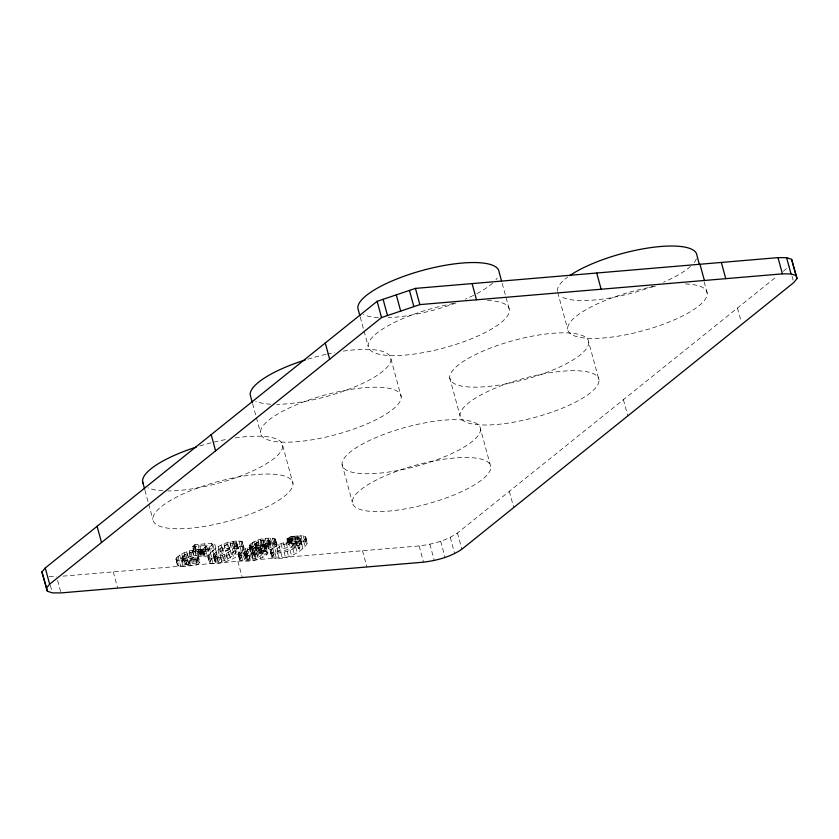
<?xml version="1.0" encoding="UTF-8"?>
<svg xmlns="http://www.w3.org/2000/svg" width="839" height="839" viewBox="0 0 839 839"><rect width="100%" height="100%" fill="white"/><g stroke="black" fill="none" stroke-linecap="round" stroke-linejoin="round"><path stroke-width="0.63" stroke-dasharray="4.2 3.15" d="M301.977 544.868L299.984 538.051L295.024 537.652L286.676 539.131L288.144 544.542L296.492 543.064L301.453 543.462L301.977 544.868L301.4 545.906L298.579 548.633L296.87 542.361C287.85 540.096 275.58 543.861 270.242 551.59L272.056 557.704C284.778 560.567 299.68 553.887 307.315 543.546L305.753 537.033L303.236 535.743L290.378 536.803L286.676 539.131M177.281 564.962L175.886 558.68C182.231 551.517 192.844 549.398 202.136 549.514L207.296 545.371L208.764 550.783L203.615 554.915C194.312 554.81 183.699 556.918 177.354 564.081L177.281 564.962L179.032 566.168L186.017 566.346L197.092 564.762L199.976 562.445L198.507 557.033L185.461 559.089L182.755 558.879L181.748 557.495C187.223 551.695 196.274 550.678 203.908 551.506L214.427 543.053L215.906 548.454L205.377 556.918C197.742 556.089 188.691 557.106 183.217 562.906L184.223 564.28L186.929 564.5L199.976 562.445M207.768 556.991C214.165 546.084 229.571 539.372 242.125 541.543C250.683 555.649 219.797 565.989 209.802 563.221L207.768 556.991L208.334 557.809C220.888 559.991 236.262 553.258 242.681 542.361M209.236 562.403C215.633 551.496 231.04 544.773 243.593 546.944L244.149 547.762M254.731 544.521C258.276 547.364 266.498 544.679 269.78 541.103C266.309 538.177 258.003 540.945 254.731 544.521C253.242 555.418 266.393 550.615 270.861 547.049C270.63 542.55 258.234 546.955 256.199 549.933M243.834 553.132L244.076 553.53C249.802 554.652 257.709 553.205 261.149 548.182L260.908 547.773C255.192 546.661 247.285 548.098 243.834 553.132L245.544 558.942C251.27 560.053 259.178 558.617 262.617 553.583L261.149 548.182M262.617 553.583L262.376 553.184C256.671 552.072 248.711 553.499 245.303 558.543L245.544 558.942M271.71 556.991C276.954 549.482 290.042 544.784 298.558 548.161L298.579 548.633M249.55 545.413L250.882 546.546L253.189 546.829L254.657 552.23L251.176 551.286L249.55 545.413C255.413 538.827 267.389 536.708 275.57 539.215L277.038 544.626L276.608 546.084L272.193 549.031L263.771 551.464L262.303 546.053L272.035 542.98L275.14 540.683L275.57 539.215M277.038 544.626C268.858 542.12 256.891 544.228 251.018 550.824L251.176 551.286M253.189 546.829C247.778 547.909 241.454 549.188 238.003 553.887L239.482 560.033C248.449 562.843 261.579 560.379 267.966 552.995L265.932 545.266M213.274 555.355C218.56 548.412 227.411 542.288 236.504 542.906L238.622 549.409C233.347 556.341 224.495 562.476 215.403 561.857L213.274 555.355L214.826 561.427M214.753 560.767C220.017 553.824 228.9 547.678 237.972 548.307L238.549 548.737M213.358 556.016L213.935 556.446C223.027 557.065 231.879 550.929 237.154 543.997L237.08 543.336M270.242 551.59L270.588 552.293C283.309 555.166 298.212 548.475 305.847 538.145L305.753 537.033M296.87 542.361L297.1 543.232L300.509 539.467M239.482 560.033L239.472 559.288C242.922 554.589 249.246 553.31 254.657 552.23M208.764 550.783L193.987 552.031L192.519 546.619L194.9 544.71L214.427 543.053M193.987 552.031L196.378 550.111L215.906 548.454M175.812 559.561L179.315 561.039L187.537 560.641L195.623 559.351L198.507 557.033M288.144 544.542L290.755 542.445L298.149 541.218L304.704 541.155L307.221 542.445M63.03 576.141L419.154 545.937C432.588 544.249 446.17 540.715 457.475 532.985L777.145 276.167M783.238 271.27L789.342 266.372M238.014 554.621C246.981 557.432 260.111 554.978 266.498 547.584L265.019 546.325L262.303 546.053M192.519 546.619L207.296 545.371M49.218 576.666L56.591 576.687M263.771 551.464L266.487 551.726L267.966 552.995M792.058 276.346L793.075 280.09M737.491 308.028L741.215 321.757M704.131 281.904L707.214 293.251M623.408 399.679L627.813 415.903M588.726 342.176A71.829 20.283 -15.2 0 1 486.033 386.664A71.829 20.283 -15.2 0 1 482.907 351.153A71.829 20.283 -15.2 0 1 588.726 342.176L599.004 380.036A71.829 20.283 -15.2 0 1 496.321 424.513A71.829 20.283 -15.2 0 1 493.196 389.013A71.829 20.283 -15.2 0 1 599.004 380.036M557.715 292.444L567.657 329.035M502.204 283.393L509.399 309.895M509.325 491.329L513.741 507.553M480.516 428.96A71.535 20.199 -15.2 0 1 378.242 473.259A71.535 20.199 -15.2 0 1 375.138 437.895A71.535 20.199 -15.2 0 1 480.516 428.96L490.794 466.809A71.535 20.199 -15.2 0 1 388.53 511.108A71.535 20.199 -15.2 0 1 385.416 475.755A71.535 20.199 -15.2 0 1 490.794 466.809M449.725 377.823L460.013 415.672M457.475 532.985L461.88 549.209M450.27 537.369L454.675 553.593M440.664 541.27L445.069 557.495M390.911 358.819L401.189 396.669A72.71 20.524 -15.2 0 1 297.258 441.692A72.71 20.524 -15.2 0 1 294.09 405.751A72.71 20.524 -15.2 0 1 401.189 396.669M429.872 544.259L434.287 560.483M360.256 317.09L363.686 329.706M364.032 330.965L368.143 346.108M419.154 545.937L423.559 562.161M342.081 464.449L352.37 502.309M362.5 550.741L366.905 566.965M282.701 445.593L292.979 483.442A72.416 20.451 -15.2 0 1 189.467 528.287A72.416 20.451 -15.2 0 1 186.31 492.493A72.416 20.451 -15.2 0 1 292.979 483.442M305.847 538.145L307.315 543.546M304.882 536.236L306.35 541.637M305.155 539.54L306.623 544.951M303.236 535.743L304.704 541.155M303.687 541.228L305.155 546.64M300.834 535.576L302.302 540.987M300.519 538.648L301.988 544.05M299.984 538.051L302.889 548.622M299.932 540.494L301.4 545.906M298.883 537.694L300.352 543.106M297.646 535.722L299.124 541.124M298.799 541.753L300.268 547.164M297.226 537.558L298.705 542.969M296.681 535.806L298.149 541.218M298.6 545.34L300.068 550.751M295.685 535.922L297.153 541.333M296.44 542.036L297.918 547.447M294.657 536.058L296.125 541.47M295.024 537.652L296.492 543.064M295.821 541.784L297.289 547.196M293.608 536.215L295.496 543.158M295.013 541.616L296.482 547.028M295.768 547.196L297.237 552.607M292.538 536.394L295.496 546.944M291.972 538.03L294.342 546.944M291.458 536.593L292.926 541.994M290.934 538.198L292.402 543.609M290.378 536.803L291.846 542.214M291.542 541.616L293.01 547.018M292.916 548.79L294.384 554.191M289.875 538.397L291.343 543.808M289.287 537.033L290.755 542.445M252.612 403.716L256.042 416.343M256.388 417.602L260.499 432.746M288.878 537.359L290.346 542.77M288.815 538.617L290.284 544.029M287.976 538.082L289.445 543.494M288.784 541.931L290.263 547.332M287.746 538.869L289.214 544.27M287.074 538.806L288.553 544.217M290.053 550.111L291.521 555.512M286.12 542.403L287.588 547.815M287.116 551.181L288.585 556.593M283.54 543.043L285.008 548.454M284.054 552.031L285.522 557.432M281.034 543.84L282.502 549.251M280.876 552.649L282.355 558.061M278.674 544.773L280.142 550.185M275.612 539.886L277.08 545.287M274.993 538.69L276.471 544.102M275.14 540.683L277.961 551.244M273.933 538.323L275.402 543.735M277.583 553.048L279.051 558.449M274.154 541.616L275.622 547.028M272.402 538.124L273.871 543.536M273.178 542.319L275.968 552.44M275.003 553.184L276.471 558.585M272.035 542.98L273.504 548.391M270.42 538.093L271.888 543.504M272.696 548.339L274.164 553.74M269.864 540.662L272.193 549.031M269.644 540.316L271.249 546.504M272.979 553.1L274.447 558.512M269.12 540.075L270.588 545.486M269.392 541.637L270.861 547.049M271.291 549.608L272.759 555.019M267.966 538.239L269.434 543.641M268.302 539.949L269.77 545.35M268.69 542.267L270.714 549.629M271.511 552.807L272.979 558.218M270.473 550.688L271.941 556.1M270.588 552.293L272.056 557.704M267.19 539.917L268.658 545.329M267.798 542.917L269.267 548.318M267.631 544.773L269.099 550.185M266.802 543.494L268.27 548.905M265.313 538.523L267.242 545.402M265.69 544.018L267.159 549.419M264.222 540.169L265.69 545.581M265.869 546.629L267.746 553.635M264.474 544.469L267.169 554.38M262.764 538.942L264.233 544.354M262.754 540.41L265.627 551.097M263.834 546.126L266.225 555.229M263.173 544.857L264.642 550.269M261.369 540.736L262.838 546.137M260.321 539.477L261.789 544.889M261.789 545.182L263.257 550.583M263.215 550.908L264.684 556.309M261.527 546.535L260.059 541.124L257.73 542.12L259.199 547.521M260.331 545.423L262.376 553.184M261.044 548.685L262.513 554.097M260.321 547.5L261.789 552.901M260.604 549.304L262.88 557.316M257.961 540.138L259.44 545.549M258.811 545.591L260.877 552.744M259.807 550.027L261.275 555.439M258.16 547.301L259.629 552.702M256.713 542.707L260.814 558.229M255.801 540.893L257.269 546.304M255.811 543.357L257.279 548.769M256.252 545.644L258.045 552.796M257.604 551.454L259.073 556.855M255.119 543.987L256.587 549.398M255.423 545.518L256.891 550.929M253.902 541.721L256.356 550.688M257.017 553.646L258.485 559.047M256.304 552.062L257.772 557.474M254.878 547.573L256.346 552.985M252.256 542.623L253.724 548.024M254.867 552.607L256.335 558.019M253.231 547.857L254.699 553.268M254.5 554.359L255.968 559.77M251.889 546.734L253.368 552.135M250.871 543.588L252.35 549M253.347 553.069L254.815 558.48M251.648 548.234L253.116 553.646M250.137 544.27L252.539 552.618M250.148 546.262L251.616 551.663M249.697 544.878L251.165 550.29M251.763 553.446L253.231 558.858M251.585 554.107L250.116 548.696L247.4 549.849L249.907 559.33M251.857 554.946L253.336 560.347M249.068 547.678L250.536 553.079M250.127 553.73L251.595 559.141M247.169 548.213L248.638 553.625M249.099 555.387L250.567 560.798M246.236 550.52L247.704 555.932M245.387 548.821L248.313 559.424M245.208 551.265L246.676 556.677M246.215 555.712L247.683 561.113M245.586 553.971L247.054 559.382M242.125 541.543L243.992 548.884M243.73 549.514L245.869 557.4M244.673 553.813L246.142 559.225M240.835 541.029L242.303 546.441M243.95 552.618L245.418 558.029M241.642 544.899L243.111 550.3M242.23 550.248L243.698 555.659M243.53 555.858L244.998 561.27M238.832 540.83L240.3 546.241M240.038 546.609L241.506 552.02M240.887 551.055L242.356 556.467M241.37 555.827L242.838 561.239M239.692 551.926L241.16 557.327M237.154 543.997L238.622 549.409M236.105 540.935L237.573 546.346M236.504 542.906L237.972 548.307M236.734 544.899L239.178 554.023M239.713 555.607L241.192 561.018M238.559 552.985L240.027 558.386M235.423 542.707L236.892 548.119M238.591 555.208L240.059 560.609M235.811 546.042L237.28 551.454M238.003 553.887L239.472 559.288M233.861 542.749L235.329 548.15M233.032 541.323L234.501 546.734M234.385 547.437L235.853 552.838M234.993 550.657L236.462 556.068M237.867 561.312L242.282 577.536M232.004 543.001L233.473 548.402M232.455 549.063L233.924 554.474M229.991 541.952L231.459 547.364M230.127 543.441L231.595 548.853M232.204 552.471L233.672 557.883M230.306 550.709L231.774 556.121M229.676 549.493L228.208 544.081L224.265 545.958L225.743 551.37M226.981 542.823L228.46 548.234M229.362 554.055L230.83 559.466M228.208 552.156L229.676 557.568M224.013 543.945L225.481 549.346M226.163 553.394L227.631 558.805M226.436 555.408L227.914 560.819M222.22 547.196L223.688 552.607M224.17 554.432L225.639 559.833M221.087 545.298L222.555 550.709M223.468 556.53L224.936 561.931M222.23 555.261L223.698 560.672M220.122 548.643L221.59 554.055M218.234 546.881L219.703 552.293M220.321 555.911L221.79 561.312M220.468 557.4L221.936 562.801M217.962 550.29L219.44 555.701M218.444 556.351L219.912 561.763M215.445 548.696L216.913 554.107M216.043 551.926L217.511 557.327M217.427 558.029L218.895 563.43M216.609 556.603L218.077 562.015M212.791 544.375L214.26 549.776M214.616 553.31L216.084 558.711M211.386 543.305L212.854 548.716M215.025 556.645L216.493 562.046M212.718 550.741L215.162 559.865M213.935 556.446L215.403 561.857M214.354 558.407L215.833 563.818M209.173 547.28L210.641 552.691M210.4 552.744L211.868 558.155M211.627 558.522L213.096 563.923M206.488 546.021L207.957 551.422M208.796 554.453L210.264 559.865M209.624 558.313L211.092 563.724M204.664 543.882L206.142 549.283M207.925 555.869L209.802 563.221M204.989 545.57L206.457 550.971M205.555 550.185L207.023 555.596M204.716 547.437L206.184 552.849M203.908 551.506L205.377 556.918M202.944 548.863L204.412 554.275M203.227 551.391L204.706 556.802M202.136 549.514L203.615 554.915M202.503 551.296L203.971 556.708M201.685 549.472L203.153 554.883M201.224 549.451L203.195 556.645M199.902 546L201.37 551.401M200.741 549.43L202.209 554.841M200.888 551.202L202.356 556.614M200.238 549.43L201.706 554.841M199.724 549.44L201.192 554.852M199.997 551.192L201.465 556.603M197.952 544.448L200.657 554.873M198.644 549.493L200.112 554.904M199.063 551.213L200.542 556.624M198.077 549.545L199.546 554.946M198.088 551.265L199.556 556.677M197.071 551.338L198.539 556.75M194.9 544.71L196.378 550.111M194.533 545.004L196.001 550.415M198.056 557.4L199.525 562.812M194.826 546.43L196.295 551.831M195.12 549.881L196.588 555.282M196.987 557.4L198.455 562.812M193.715 545.665L195.183 551.076M197.06 558.197L198.539 563.598M194.952 551.58L196.42 556.981M192.886 546.325L194.365 551.737M196.074 558.994L197.543 564.395M195.508 557.736L196.976 563.137M195.623 559.351L197.092 564.762M192.918 551.915L194.386 557.327M192.225 550.384L193.694 555.785M194.071 558.029L195.844 565.014M190.956 552.366L192.425 557.767M192.676 558.281L194.554 565.255M189.404 551.055L190.873 556.456M191.313 558.512L193.222 565.486M189.09 552.911L190.558 558.323M189.992 558.701L191.858 565.685M187.338 553.562L190.159 564.269M186.646 551.894L188.114 557.295M188.985 560.473L190.453 565.874M187.422 558.984L188.89 564.385M187.537 560.641L189.006 566.052M185.776 554.275L187.244 559.686M184.066 552.859L185.534 558.271M186.059 560.798L187.527 566.21M184.391 555.061L186.929 564.5M184.549 560.934L186.017 566.346M183.175 555.932L185.377 564.458M181.748 553.929L183.217 559.34M182.252 556.781L184.223 564.28M181.748 557.495L183.468 563.955M181.664 558.092L183.133 563.493M181.643 561.102L183.112 566.503M179.703 555.103L181.172 560.515M177.92 556.372L180.784 566.451M176.589 557.62L179.032 566.168M175.886 558.68L177.847 565.664M144.969 490.354L148.398 502.97M148.744 504.229L152.855 519.372M113.244 571.883L117.649 588.108M57.608 580.431L60.995 592.911M50.361 585.391L51.714 590.383M487.417 300.467A73.003 20.608 -15.2 0 1 470.28 339.229A73.003 20.608 -15.2 0 1 368.573 347.849A73.003 20.608 -15.2 0 1 455.283 303.194M685.494 283.939A72.123 20.367 -15.2 0 1 667.792 322.543A72.123 20.367 -15.2 0 1 567.898 330.293A72.123 20.367 -15.2 0 1 656.255 286.204M497.181 278.045A73.003 20.608 -15.2 0 1 495.964 279.691M492.629 283.121A73.003 20.608 -15.2 0 1 474.58 294.825M473.49 295.37A73.003 20.608 -15.2 0 1 465.383 299.135M455.986 302.921A73.003 20.608 -15.2 0 1 388.205 317.656M378.379 317.614A73.003 20.608 -15.2 0 1 363.402 314.615M343.308 351.122A72.71 20.524 -15.2 0 1 382.29 371.687A72.71 20.524 -15.2 0 1 276.734 404.335M270.661 404.209A72.71 20.524 -15.2 0 1 255.738 401.22M307.745 359.186A72.71 20.524 -15.2 0 1 326.088 354.331M327.315 354.058A72.71 20.524 -15.2 0 1 334.625 352.569M235.287 437.937A72.416 20.451 -15.2 0 1 273.745 458.713A72.416 20.451 -15.2 0 1 167.79 490.941M162.934 490.805A72.416 20.451 -15.2 0 1 148.073 487.826M199.871 445.96A72.416 20.451 -15.2 0 1 227.83 439.154M696.349 258.842A72.123 20.367 -15.2 0 1 693.811 262.964M690.528 266.362A72.123 20.367 -15.2 0 1 663.607 282.177M653.109 286.372A72.123 20.367 -15.2 0 1 560.211 295.905M557.369 291.185A72.123 20.367 -15.2 0 1 567.625 277.101M229.215 548.538C221.097 555.691 218.392 546.619 229.215 548.538M293.797 544.469C290.074 549.629 281.977 552.377 275.926 550.699L275.853 550.206C279.66 545.098 287.588 542.109 293.681 543.966L293.797 544.469"/><path stroke-width="1.26" d="M41.95 572.009L45.254 567.961L377.12 301.337L415.441 288.396L778.005 257.636L786.604 257.667L791.607 259.324L797.05 278.538L793.746 282.586L461.88 549.209C450.585 556.939 436.993 560.473 423.559 562.161L60.995 592.911L52.396 592.879L47.393 591.222L41.95 572.009L47.393 591.222M46.355 588.233L49.658 584.185L381.525 317.562L419.846 304.609L782.409 273.86L791.009 273.892L796.012 275.549L797.05 278.538M791.607 259.324L796.012 275.549M786.604 257.667L791.009 273.892M778.005 257.636L782.409 273.86M721.351 262.439L725.756 278.663M699.988 264.254L704.393 280.478M699.327 264.233L696.926 255.402A72.123 20.367 -15.2 0 0 646.984 248.187A72.123 20.367 -15.2 0 0 569.629 275.674M596.718 273.011L601.133 289.235M501.512 280.866L499.111 272.035A73.003 20.608 -15.2 0 0 426.652 269.309A73.003 20.608 -15.2 0 0 357.854 308.259L359.91 315.821M472.095 283.582L476.5 299.806M415.441 288.396L419.846 304.609M409.453 290.409L413.858 306.634M396.281 294.867L400.685 311.091M383.108 299.313L387.513 315.537M377.12 301.337L381.525 317.562M325.259 342.994L329.675 359.218M252.277 402.458L250.211 394.886A72.71 20.524 -15.2 0 1 305.323 359.931M211.187 434.644L215.592 450.868M142.578 481.523L144.633 489.095M97.104 526.294L101.509 542.518M45.254 567.961L49.658 584.185M143.144 483.579A72.416 20.451 -15.2 0 1 196.274 447.082"/></g></svg>
